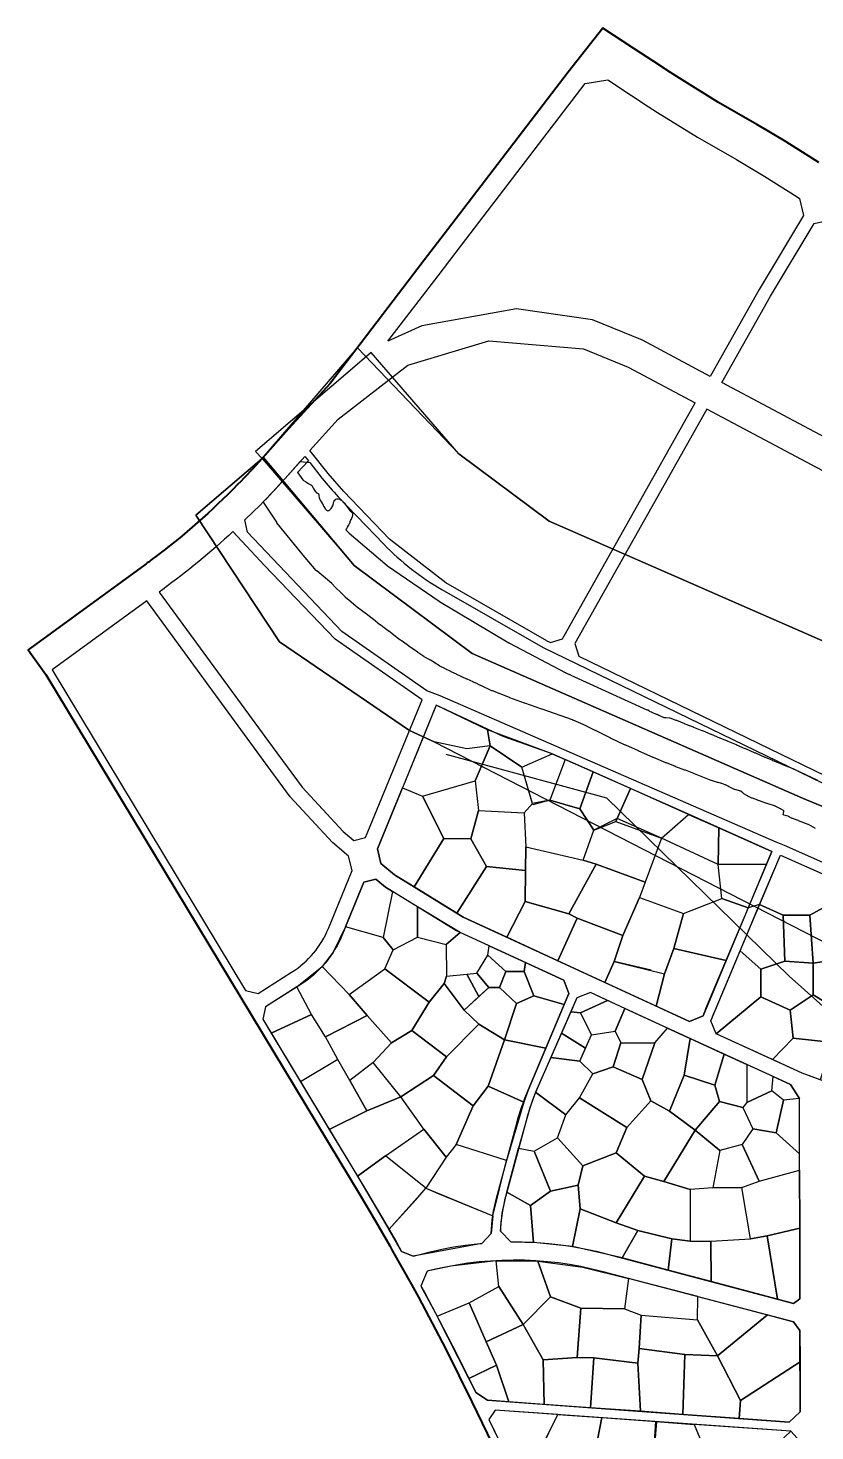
# Model space of a CAD drawing. Header units: millimetres. Extents: x -2018 to 1267, y -2071 to 2585.
# Drawn here: x -2018 to -468, y -178 to 2585 of the extents above; entities that cross this region are included whole.
import ezdxf

# ---------------------------------------------------------------- set-up
doc = ezdxf.new("R2010")
doc.units = ezdxf.units.MM
for name, color, linetype in [('0block', 7, 'Continuous'), ('0river', 141, 'Continuous'), ('1origin_square', 40, 'Continuous'), ('2area_all', 7, 'Continuous'), ('2area_down', 7, 'Continuous'), ('2area_up', 7, 'Continuous'), ('3_commercial', 1, 'Continuous'), ('3_landscape', 3, 'Continuous'), ('3_public', 4, 'Continuous'), ('3_resident', 2, 'Continuous')]:
    doc.layers.add(name, color=color, linetype=linetype)
doc.layers.add('0edge', color=40, linetype='Continuous', lineweight=40)

msp = doc.modelspace()

# ---------------------------------------------------------------- linework, layer by layer
at = {"layer": '0block'}
for points in [[(-920.7, 2475.8), (-875.8, 2483.1), (-873.7, 2481.8), (-829, 2452.5), (-796.2, 2431), (-777.6, 2418.9), (-699.1, 2370.2), (-622.5, 2326.1), (-602.6, 2314.6), (-566.3, 2292.8), (-503, 2253.1), (-497.8, 2249.7), (-490, 2215.8), (-577.7, 2070.4), (-674.1, 1899.2), (-807.6, 1970.2), (-906.2, 2010.5), (-1055.8, 2032.2), (-1241.9, 1998.7), (-1309, 1968.2), (-1210.3, 2097.1), (-1164.3, 2157.3)], [(-651.1, 1887), (-555.3, 2057.3), (-469.2, 2200.1), (-434.1, 2208.1), (-426.9, 2203.4), (-384.1, 2175.4), (-367.6, 2164.5), (-351.8, 2154.1), (-320.5, 2133.7), (-289.3, 2113.2), (-270.1, 2100.8), (-233.2, 2076.7), (-161, 2029.6), (-86.1, 1980.6), (-51.4, 1958.4), (-20.8, 1940), (25.7, 1914.3), (55.2, 1899.6), (67.5, 1857.2), (-34.7, 1689), (-194.7, 1644.4)]]:
    msp.add_lwpolyline(points, close=True, dxfattribs=at)
msp.add_lwpolyline([(-996.2, 1378.5), (-1195, 1492.2), (-1305.8, 1578.6), (-1395.9, 1672.4), (-1426.7, 1707.6), (-1462.6, 1752.9), (-1407.2, 1815.1), (-1269.9, 1921), (-1110.1, 1969.2), (-923.9, 1953.2), (-835.8, 1917.2), (-703.5, 1846.9)], dxfattribs=at)
at = {"layer": '0block', "color": 7}
for points in [[(-996.2, 1378.5), (-988.6, 1374.8), (-965, 1382.2), (-703.5, 1846.9)], [(-680.5, 658.4), (-680.5, 658.4)], [(-1077.7, 275.9), (-1077.7, 275.9)]]:
    msp.add_lwpolyline(points, dxfattribs=at)
for points in [[(-680.5, 1834.7), (-940.5, 1372.7), (-932.7, 1347.7), (-358.9, 1069.7, 0.034467), (-295.4, 1045.9), (-275.5, 1039.9, 0.050788), (-179.4, 1021.6), (-163.2, 1312.3), (-161.5, 1335.8), (-159, 1359.5), (-155.7, 1383.1), (-151.7, 1406.6), (-149.3, 1418.3), (-224.7, 1592.4)], [(-1552.4, 1526.3), (-1614.4, 1593.3, -0.029264), (-1752.6, 1479.6), (-1759.8, 1474.3), (-1537.3, 1170.3), (-1478.3, 1090.1), (-1397.5, 1002.5), (-1376.5, 984.9), (-1352.9, 990.7), (-1241.8, 1262.1), (-1412.7, 1381.5)], [(-1564.8, 683.6), (-1498.7, 725.3, 0.156094), (-1426.2, 811.7), (-1379.6, 925.6), (-1386.6, 954.2), (-1418.3, 980.8), (-1501.4, 1071), (-1561.5, 1152.6), (-1784.1, 1456.7), (-1970.6, 1320.8), (-1589.8, 689.5)], [(-1555.7, 633), (-1351.2, 293.8), (-1321.5, 244), (-1292.4, 193.7), (-1282, 175.3), (-1259, 166), (-1248.7, 168.9), (-1225.9, 174.8), (-1202.9, 179.8), (-1179.7, 184.1), (-1156.5, 187.7), (-1133.1, 190.4), (-1123.9, 191.2), (-1105.6, 210.5, -0.057562), (-1095, 280.6), (-1055.1, 428, -0.033755), (-1032.8, 492.9), (-952.3, 683.5), (-962.4, 709.5), (-1174.9, 807.6), (-1313.9, 893), (-1332.8, 908.9), (-1356.3, 903.1), (-1398.4, 800.3, -0.156094), (-1482.7, 699.9), (-1549.9, 657.5)], [(-515.6, 504.1), (-821.3, 644.3), (-909.7, 685.2), (-936.5, 674.8), (-1014.6, 497.5, 0.033755), (-1036.9, 432.6), (-1076.8, 285.2, 0.057562), (-1087.4, 215.1), (-1067, 194.1), (-1062.5, 194.1), (-1039, 193.8), (-1015.4, 192.8), (-992, 190.9), (-968.5, 188.3), (-945.2, 184.9), (-922, 180.7), (-899, 175.8), (-876.3, 170.2), (-510, 73.1), (-497.4, 82.2), (-498.1, 476.9)], [(-818, -582.6), (-505.5, -588.6), (-491.8, -574), (-497.7, -438.8, 0.013002), (-496.5, -387.7), (-496.9, -198.9), (-515.4, -179), (-1097.6, -137), (-1110.2, -155.6), (-989.4, -405.8), (-986.9, -410.2), (-984, -414.2), (-980.7, -417.8), (-976.9, -421.2), (-872.5, -502.3), (-867.9, -506.4), (-863.6, -511), (-859.8, -516.2), (-856.6, -521.7), (-854.2, -527.3), (-839.1, -567.6)]]:
    msp.add_lwpolyline(points, format="xyb", close=True, dxfattribs=at)
msp.add_lwpolyline([(-370.6, 905.5), (-527.7, 974.8), (-544.4, 981.8), (-1206.3, 1269.8), (-1232.4, 1279.9), (-1399.6, 1396.8), (-1586, 1592.5), (-1591.2, 1616.5), (-1560.2, 1646, 0.011583), (-1511.8, 1697.8), (-1482, 1731.2), (-1463.1, 1729.3), (-1438.5, 1698.3, 0.023745), (-1406.8, 1662), (-1316.7, 1568.2, 0.071647), (-1202.5, 1479.1), (-1003.2, 1365.2), (-365.3, 1056.1, 0.034555)], format="xyb", dxfattribs=at)
at = {"layer": '0block'}
msp.add_lwpolyline([(-1256.7, 1146.6), (-1329.7, 968.2), (-1322.7, 939.6), (-1296.3, 917.4), (-1160.7, 834.1), (-808.7, 671.6), (-715, 628.6), (-687.9, 639.7, -0.009875), (-680.5, 658.4), (-615.2, 813.9), (-607.4, 832.3), (-552.3, 963.5), (-592, 981.1), (-722.7, 1039.1), (-853.5, 1097.2), (-985.5, 1155.5), (-1082, 1189.6), (-1213.9, 1251.3), (-1249, 1165.3)], format="xyb", close=True, dxfattribs=at)
msp.add_lwpolyline([(-421.5, 500.5), (-492.8, 526.6), (-662.1, 604.3), (-672.5, 629.3, -0.012093), (-663.9, 651.4), (-598, 808.1), (-590.9, 825.1), (-535.7, 956.1), (-418.8, 904.2)], format="xyb", dxfattribs=at)
at = {"layer": '0block', "color": 7}
msp.add_lwpolyline([(-862.9, 129.5), (-885.2, 135.3), (-907.1, 140.7), (-929, 145.4), (-951, 149.4), (-973.1, 152.6), (-995.4, 155.1), (-1017.7, 156.8), (-1040, 157.9), (-1062.4, 158.1), (-1084.8, 157.7), (-1107.1, 156.5), (-1129.4, 154.6), (-1151.6, 152), (-1173.8, 148.6), (-1195.8, 144.5), (-1217.6, 139.7), (-1231.5, 136.2), (-1244.1, 107.2), (-1235.9, 92.3), (-1208.5, 41.1), (-1181.8, -10.5), (-1155.6, -62.3), (-1136.1, -102.2), (-1112.9, -117.8), (-826.2, -138.5), (-518.4, -160.8), (-497, -140.8), (-497.2, 19.8), (-510.1, 36.9)], close=True, dxfattribs=at)
at = {"layer": '0edge'}
msp.add_lwpolyline([(-459.9, 2320.5), (-524.4, 2361), (-562, 2383.5), (-582.4, 2395.4), (-658, 2438.9), (-734.7, 2486.4), (-752.5, 2498), (-785.1, 2519.4), (-824.5, 2545.2), (-885.8, 2585.3), (-953.7, 2498.4), (-1191.4, 2187.7), (-1237.3, 2127.8), (-1422.9, 1885.1), (-1504.7, 1795.8), (-1556.6, 1737.7, -0.012077), (-1605.1, 1685.9, -0.03706), (-1768.7, 1542.4, -0.004072), (-1787.9, 1528.1), (-2018.1, 1360.4), (-1982.7, 1311.9), (-1364, 286.1), (-1334.4, 236.4), (-1305.4, 186.3), (-1300.4, 177.5), (-1262.8, 110), (-1249.1, 85.1), (-1221.8, 34.1), (-1195.1, -17.3), (-1169.1, -69), (-1143.6, -121), (-1002.7, -412.7)], format="xyb", dxfattribs=at)
at = {"layer": '0river'}
msp.add_lwpolyline([(-466.4, 1008.3), (-480.3, 1016.2), (-480.8, 1016.4), (-481.2, 1016.6), (-499.9, 1023.8), (-500.3, 1024), (-500.8, 1024.2), (-513, 1028.7), (-513.5, 1028.8), (-513.9, 1029), (-520.1, 1032.4), (-520.5, 1032.6), (-521, 1032.8), (-528.7, 1035), (-529.2, 1035.2), (-529.6, 1035.4), (-530, 1035.6), (-530.2, 1036.1), (-529.8, 1039), (-529.7, 1039.5), (-529.6, 1040), (-529.3, 1041.5), (-529.2, 1042), (-529.2, 1042.5), (-529.2, 1043), (-529.3, 1043.4), (-529.7, 1043.7), (-534.4, 1046.6), (-534.8, 1046.8), (-535.3, 1047.1), (-544.6, 1051.8), (-545.1, 1052), (-545.6, 1052.2), (-561.7, 1057.6), (-562.2, 1057.7), (-562.6, 1057.9), (-579.2, 1063.6), (-579.6, 1063.8), (-580.1, 1064), (-590.9, 1068), (-591.4, 1068.1), (-591.8, 1068.4), (-599.8, 1072.5), (-600.2, 1072.7), (-600.7, 1073), (-607.6, 1076.9), (-608, 1077.2), (-608.4, 1077.5), (-611, 1079.9), (-611.4, 1080.2), (-611.8, 1080.5), (-613.8, 1081.9), (-614.3, 1082.2), (-614.8, 1082.3), (-617.6, 1083.1), (-618.1, 1083.3), (-618.6, 1083.4), (-625.4, 1085.1), (-625.9, 1085.2), (-626.3, 1085.5), (-637.8, 1091.5), (-638.3, 1091.8), (-638.7, 1092), (-643.7, 1094.3), (-644.1, 1094.5), (-644.6, 1094.7), (-651.2, 1097.1), (-651.6, 1097.3), (-652.1, 1097.4), (-658.5, 1098.8), (-659, 1098.9), (-659.5, 1099), (-671.3, 1102.9), (-671.8, 1103.1), (-672.3, 1103.3), (-705.3, 1116.2), (-705.8, 1116.4), (-706.3, 1116.6), (-723, 1123.3), (-723.4, 1123.5), (-723.9, 1123.7), (-741.8, 1130.1), (-742.2, 1130.3), (-742.7, 1130.5), (-760.2, 1137.8), (-760.7, 1137.9), (-761.2, 1138.1), (-785.7, 1148.1), (-786.2, 1148.3), (-786.6, 1148.5), (-814.6, 1160.8), (-815, 1161), (-815.5, 1161.2), (-840.5, 1172.5), (-841, 1172.7), (-841.4, 1172.9), (-870.4, 1186.6), (-870.8, 1186.8), (-871.3, 1187), (-899.9, 1201.3), (-900.3, 1201.6), (-900.8, 1201.8), (-917.7, 1210.4), (-918.2, 1210.6), (-918.7, 1210.8), (-944.3, 1222), (-944.8, 1222.2), (-945.2, 1222.4), (-1005.2, 1243.3), (-1005.7, 1243.5), (-1039.1, 1255.4), (-1039.6, 1255.5), (-1040, 1255.7), (-1068.7, 1266.1), (-1069.2, 1266.3), (-1069.7, 1266.4), (-1103.1, 1279.7), (-1103.6, 1279.8), (-1104.1, 1280), (-1125.9, 1289.9), (-1126.4, 1290.1), (-1126.8, 1290.3), (-1131.8, 1292.8), (-1132.2, 1293), (-1132.7, 1293.2), (-1140.4, 1296.7), (-1140.9, 1296.9), (-1141.3, 1297.1), (-1152.6, 1302.5), (-1153.1, 1302.7), (-1153.6, 1302.9), (-1163.6, 1307.3), (-1164.1, 1307.5), (-1164.5, 1307.8), (-1173.5, 1312.2), (-1173.9, 1312.4), (-1184.3, 1317.4), (-1184.7, 1317.6), (-1185.2, 1317.9), (-1196, 1323), (-1196.5, 1323.2), (-1196.9, 1323.5), (-1206.6, 1328.6), (-1207.1, 1328.9), (-1207.5, 1329.1), (-1216.1, 1334.3), (-1216.5, 1334.5), (-1216.9, 1334.8), (-1225.4, 1340.1), (-1225.8, 1340.3), (-1226.3, 1340.6), (-1237.6, 1346.9), (-1238.1, 1347.2), (-1238.5, 1347.4), (-1250.1, 1355.3), (-1250.5, 1355.6), (-1250.9, 1355.8), (-1258.2, 1361.1), (-1258.6, 1361.4), (-1259, 1361.7), (-1267.5, 1367.9), (-1267.9, 1368.2), (-1268.3, 1368.5), (-1278.5, 1375.7), (-1278.9, 1376), (-1279.3, 1376.3), (-1287.2, 1381.6), (-1287.6, 1381.9), (-1288, 1382.2), (-1297.5, 1389.6), (-1297.8, 1389.9), (-1298.2, 1390.2), (-1307.5, 1397), (-1307.9, 1397.3), (-1308.3, 1397.6), (-1319, 1405.9), (-1319.4, 1406.2), (-1319.8, 1406.5), (-1328.3, 1412.6), (-1328.7, 1412.9), (-1329.1, 1413.3), (-1333.3, 1416.7), (-1333.7, 1417), (-1334.1, 1417.4), (-1348.5, 1429), (-1348.9, 1429.3), (-1349.3, 1429.6), (-1358.2, 1436), (-1358.6, 1436.3), (-1359, 1436.6), (-1371.3, 1446.1), (-1371.6, 1446.4), (-1372, 1446.7), (-1381.4, 1454.2), (-1381.8, 1454.6), (-1382.2, 1454.9), (-1392.4, 1463.7), (-1392.7, 1464.1), (-1400.6, 1471.8), (-1401, 1472.1), (-1401.3, 1472.5), (-1412, 1483), (-1412.4, 1483.3), (-1412.7, 1483.7), (-1419.1, 1490.7), (-1419.5, 1491.1), (-1419.8, 1491.4), (-1449.4, 1516), (-1449.8, 1516.4), (-1450.1, 1516.7), (-1472, 1542.1), (-1472.4, 1542.5), (-1472.7, 1542.9), (-1527.6, 1610.9), (-1527.9, 1611.3), (-1528.2, 1611.7), (-1554.2, 1651.5), (-1554.3, 1652), (-1554, 1652.4), (-1533, 1674.5), (-1532.7, 1674.8), (-1532.3, 1675.2), (-1512.1, 1697.4), (-1511.8, 1697.8), (-1511.5, 1698.1), (-1472.9, 1741.4), (-1472.5, 1741.2), (-1472.2, 1740.9), (-1465.7, 1732.6), (-1465.5, 1732.2), (-1465.9, 1731.8), (-1487, 1709.9), (-1486.8, 1709.4), (-1476.6, 1695.2), (-1476.3, 1694.8), (-1476, 1694.4), (-1475.6, 1694.2), (-1471.7, 1691.8), (-1471.3, 1691.5), (-1470.9, 1691.3), (-1465.7, 1688.2), (-1465.3, 1688), (-1464.8, 1687.7), (-1460.9, 1685.5), (-1460.5, 1685.2), (-1460.1, 1684.9), (-1458.9, 1684.1), (-1458.5, 1683.8), (-1458.2, 1683.3), (-1457.3, 1681.5), (-1457.1, 1681.1), (-1456.9, 1680.6), (-1455.8, 1677.9), (-1455.6, 1677.4), (-1455.3, 1677), (-1453.1, 1673.7), (-1452.8, 1673.3), (-1452.5, 1672.9), (-1450.1, 1670.3), (-1449.8, 1669.9), (-1449.4, 1669.6), (-1446.7, 1668.2), (-1446.3, 1668), (-1446.1, 1667.6), (-1445.8, 1667.1), (-1445.6, 1666.7), (-1445.4, 1666.2), (-1445.3, 1664.7), (-1445.2, 1664.2), (-1445.2, 1663.7), (-1444.7, 1660.2), (-1444.6, 1659.8), (-1444.5, 1659.3), (-1442, 1654.4), (-1441.8, 1653.9), (-1441.5, 1653.5), (-1437.9, 1648.1), (-1437.6, 1647.7), (-1437.3, 1647.3), (-1435.7, 1643.6), (-1435.5, 1643.2), (-1435.2, 1642.7), (-1433.1, 1639.3), (-1432.9, 1638.9), (-1432.6, 1638.5), (-1430, 1635.9), (-1427.6, 1634), (-1427.2, 1634.1), (-1425.3, 1634.8), (-1424.8, 1635), (-1424.4, 1635.3), (-1421.6, 1638.1), (-1421.2, 1638.5), (-1420.9, 1638.8), (-1417.6, 1644.4), (-1417.3, 1644.8), (-1417.1, 1645.3), (-1416, 1650.7), (-1415.9, 1651.2), (-1415.8, 1651.7), (-1415.2, 1653.6), (-1415.1, 1654.1), (-1414.9, 1654.5), (-1412.6, 1656.5), (-1412.2, 1656.8), (-1411.9, 1657.1), (-1410, 1657.8), (-1409.5, 1658), (-1409, 1658), (-1408, 1658.1), (-1407.5, 1658), (-1407, 1657.9), (-1404.6, 1657.2), (-1404.1, 1657.1), (-1403.7, 1656.9), (-1399.8, 1654.5), (-1399.4, 1654.3), (-1399, 1653.9), (-1395.2, 1650), (-1394.9, 1649.6), (-1394.6, 1649.2), (-1392.7, 1646.2), (-1392.5, 1645.8), (-1392.2, 1645.4), (-1387.9, 1639.9), (-1387.6, 1639.5), (-1384.2, 1635.2), (-1383.9, 1634.8), (-1383.6, 1634.4), (-1380.9, 1632.2), (-1380.5, 1631.8), (-1380.1, 1631.5), (-1379.5, 1630.7), (-1379.2, 1630.3), (-1379, 1629.9), (-1378.8, 1628.9), (-1378.7, 1628.4), (-1378.7, 1627.9), (-1379, 1625.4), (-1379, 1624.9), (-1379.1, 1624.4), (-1379.3, 1623.5), (-1379.4, 1623), (-1379.6, 1622.5), (-1381.4, 1617.8), (-1381.6, 1617.4), (-1381.8, 1616.9), (-1383.9, 1612.4), (-1384.1, 1611.9), (-1384.3, 1611.5), (-1385, 1609.6), (-1385.2, 1609.1), (-1385.4, 1608.7), (-1386.8, 1606), (-1387, 1605.6), (-1387.3, 1605.1), (-1389.1, 1602.1), (-1389.3, 1601.7), (-1389.6, 1601.3), (-1391.6, 1597.8), (-1391.9, 1597.4), (-1391.9, 1597), (-1385.9, 1590.9), (-1385.6, 1590.5), (-1385.2, 1590.2), (-1310.7, 1526.5), (-1310.3, 1526.2), (-1309.9, 1525.9), (-1208.1, 1456.1), (-1207.7, 1455.8), (-1207.2, 1455.5), (-1070.5, 1374.4), (-1070, 1374.2), (-1069.6, 1373.9), (-959.5, 1315.7), (-959.1, 1315.5), (-958.7, 1315.3), (-953.2, 1312.8), (-952.7, 1312.6), (-952.3, 1312.5), (-951.8, 1312.3), (-951.3, 1312.2), (-950.9, 1311.9), (-949.6, 1311.2), (-949.1, 1310.9), (-948.7, 1310.7), (-799, 1242.4), (-798.5, 1242.3), (-798.1, 1242.2), (-797.6, 1242.2), (-797.1, 1242.1), (-796.1, 1241.8), (-795.7, 1241.6), (-795.3, 1241.3), (-795.1, 1240.8), (-794.7, 1240.5), (-780.2, 1233.9), (-779.7, 1233.7), (-779.3, 1233.5), (-778.3, 1233.2), (-777.8, 1233.1), (-777.4, 1232.8), (-776.1, 1232), (-775.7, 1231.8), (-775.2, 1231.6), (-765.7, 1227.2), (-765.2, 1227.1), (-764.7, 1227), (-762.7, 1226.9), (-762.2, 1226.9), (-761.7, 1226.9), (-754.2, 1226.6), (-753.7, 1226.5), (-753.3, 1226.3), (-741.5, 1222.2), (-741, 1222), (-740.5, 1221.8), (-724.8, 1215.3), (-724.4, 1215.1), (-723.9, 1214.9), (-707.6, 1208.5), (-707.2, 1208.3), (-706.7, 1208.1), (-690.4, 1201.8), (-689.9, 1201.6), (-689.5, 1201.4), (-672.8, 1194.6), (-672.3, 1194.5), (-671.9, 1194.3), (-655.8, 1187.3), (-655.3, 1187.1), (-654.9, 1186.9), (-640.5, 1181.1), (-640.1, 1180.9), (-639.6, 1180.7), (-622.9, 1173.9), (-622.5, 1173.7), (-622, 1173.5), (-605.6, 1166.2), (-605.1, 1166), (-604.6, 1165.8), (-585.8, 1157.7), (-585.4, 1157.5), (-584.9, 1157.3), (-566.6, 1149.3), (-566.1, 1149.1), (-565.7, 1148.9), (-551.4, 1142.8), (-551, 1142.6), (-550.5, 1142.4), (-533.8, 1135.6), (-533.3, 1135.4), (-532.9, 1135.2), (-521.7, 1130.8), (-521.3, 1130.6), (-509.7, 1126), (-509.2, 1125.8), (-508.7, 1125.6), (-462.8, 1103.4)], dxfattribs=at)
at = {"layer": '1origin_square'}
msp.add_lwpolyline([(-1194.9, 1155.1), (-878.6, 1069.2), (-518.7, 717.4), (399.5, -100.6), (220.7, -339.9), (225.2, -1093), (64.5, -1611.6), (228.9, -1991.1)], dxfattribs=at)
at = {"layer": '2area_all'}
msp.add_lwpolyline([(-451.7, 852), (-477.7, 837.5), (-530.5, 837.5), (-576.6, 859.1), (-599.1, 852), (-651, 870.9), (-658.6, 937.6), (-770, 989.2), (-857.3, 1028), (-903, 1005), (-931.2, 1047.4), (-990.2, 1064.4), (-1023.3, 1054.8), (-1044.9, 1129.2), (-1107.4, 1171.6), (-1153.6, 1165.4), (-1217.8, 1179.5), (-1266.6, 1201.6), (-1522.9, 1376.2), (-1687.2, 1625.9), (-1556.6, 1737.7), (-1369.1, 1955.4), (-1169.5, 1746.8), (-991.6, 1614.1), (-374.5, 1344.3)], dxfattribs=at)
at = {"layer": '2area_down'}
for points in [[(-451.7, 852), (-477.7, 837.5), (-530.5, 837.5), (-576.6, 859.1), (-599.1, 852), (-651, 870.9), (-658.6, 937.6), (-770, 989.2), (-857.3, 1028), (-903, 1005), (-931.2, 1047.4), (-990.2, 1064.4), (-1023.3, 1054.8), (-1044.9, 1129.2), (-1107.4, 1171.6), (-1153.6, 1165.4), (-1217.8, 1179.5), (-1266.6, 1201.6), (-1522.9, 1376.2), (-1687.2, 1625.9), (-1556.6, 1737.7), (-1554.6, 1740), (-1375.6, 1526.3), (-1143.3, 1353.1), (-492.1, 1068.3), (-251.1, 968.4)], [(493.7, -316.1), (571.2, -171.8), (687.4, -4), (670.3, 69), (531.2, 220.6), (468.5, 418.9), (443.4, 599.8), (397.9, 820.8), (324.2, 900.1), (157.7, 945.3), (-77, 945.3), (-251.1, 968.4), (-492.1, 1068.3), (-1143.3, 1353.1), (-1375.6, 1526.3), (-1554.6, 1740), (-1556.6, 1737.7), (-1687.2, 1625.9), (-1522.9, 1376.2), (-1266.6, 1201.6), (-1217.8, 1179.5), (-391.8, 754.8), (-65, 433.9), (-10.6, -266.9)], [(385.9, -2048.1), (396.7, -1931.1), (387.6, -1785.3), (323.9, -1559.9), (343.2, -1386.7), (446.3, -1067.5), (463.9, -832.2), (448.4, -510.1), (493.7, -316.1), (571.2, -171.8), (687.4, -4), (670.3, 69), (531.2, 220.6), (468.5, 418.9), (443.4, 599.8), (397.9, 820.8), (324.2, 900.1), (157.7, 945.3), (-77, 945.3), (-251.1, 968.4), (-492.1, 1068.3), (-1143.3, 1353.1), (-1375.6, 1526.3), (-1554.6, 1740)]]:
    msp.add_lwpolyline(points, dxfattribs=at)
at = {"layer": '2area_up'}
msp.add_lwpolyline([(-374.5, 1344.3), (-991.6, 1614.1), (-1169.5, 1746.8), (-1342.3, 1946.3), (-1570.2, 1751.2), (-1556.6, 1737.7), (-1375.6, 1526.3), (-1143.3, 1353.1), (-492.1, 1068.3), (-251.1, 968.4)], dxfattribs=at)
at = {"layer": '3_commercial'}
for points in [[(-1280.5, 1088.4), (-1241.1, 1072.3), (-1137.1, 1102.1), (-1107.4, 1171.6), (-1113.1, 1202.7), (-1213.9, 1251.3), (-1280.5, 1088.4)], [(-959.7, 1144.3), (-990.2, 1064.4), (-931.2, 1047.4), (-904.9, 1119.9), (-959.7, 1144.3)], [(-904.9, 1119.9), (-931.2, 1047.4), (-903, 1005), (-859.8, 1022.4), (-831, 1087.2), (-904.9, 1119.9)], [(-831, 1087.2), (-859.8, 1022.4), (-770, 989.2), (-716.7, 1036.4), (-831, 1087.2)], [(-1300.2, 884.6), (-1318.3, 793.9), (-1298.6, 769.2), (-1251, 794.5), (-1251, 854.4), (-1300.2, 884.6)], [(-530.5, 837.5), (-477.7, 837.5), (-471.2, 743), (-527, 747.3), (-530.5, 837.5)], [(-471.2, 743), (-477.7, 837.5), (-451.7, 852), (-385, 797.1), (-391.8, 754.8), (-471.2, 743)], [(-1166.6, 803.8), (-1194.1, 780.1), (-1193.6, 717.5), (-1153.8, 721.4), (-1134, 723.4), (-1112, 759.3), (-1109.8, 777.5), (-1166.6, 803.8)], [(-1315.4, 731.8), (-1298.6, 769.2), (-1251, 794.5), (-1194.1, 780.1), (-1193.6, 717.5), (-1198.5, 703.4), (-1227.9, 666.2), (-1315.4, 731.8)], [(-615.2, 767.2), (-574.3, 731.3), (-574.3, 676.9), (-662.1, 604.3), (-672.5, 629.3), (-615.2, 767.2)], [(-516.2, 650.8), (-574.3, 676.9), (-574.3, 731.3), (-527, 747.3), (-471.2, 743), (-471.2, 680.7), (-516.2, 650.8)], [(-510.9, 595.3), (-516.2, 650.8), (-471.2, 680.7), (-418.2, 648.6), (-432.7, 586.9), (-510.9, 595.3)], [(-908.2, 602.1), (-929.8, 645.5), (-948.6, 647.3), (-967, 605.6), (-919.6, 576.1), (-908.2, 602.1)], [(-908.2, 602.1), (-861.3, 609), (-850, 586), (-865.5, 539.1), (-905.6, 525), (-931, 550), (-908.2, 602.1)], [(-919.6, 576.1), (-967, 605.6), (-988.3, 557.3), (-931, 550), (-919.6, 576.1)], [(-655.6, 470.4), (-665.1, 503.2), (-646.5, 564.1), (-602, 543.7), (-602, 468.9), (-610, 458.8), (-655.6, 470.4)], [(-1350.3, 452.3), (-1283.4, 479.6), (-1338.3, 547.3), (-1383.8, 511.9), (-1350.3, 452.3)], [(-754, 451.5), (-725.3, 522.7), (-665.1, 503.2), (-655.6, 470.4), (-703.9, 414.3), (-754, 451.5)], [(-1369.2, 323.7), (-1313.5, 364), (-1238, 415.9), (-1283.4, 479.6), (-1350.3, 452.3), (-1424.7, 415.7), (-1369.2, 323.7)], [(-1313.5, 364), (-1238, 415.9), (-1194.1, 361.2), (-1234, 299.8), (-1313.5, 364)], [(-497.9, 367.8), (-544.2, 408.7), (-589.9, 416.8), (-610.9, 386.1), (-577.7, 313.5), (-497.9, 335.6), (-497.9, 367.8)], [(-1020.7, 372.6), (-974.6, 399.1), (-924.8, 343.8), (-934.4, 305.8), (-989, 294), (-1020.7, 372.6)], [(-1051.6, 378.5), (-1020.7, 372.6), (-989, 294), (-1028.1, 266), (-1074.9, 292.3), (-1051.6, 378.5)], [(-577.7, 313.5), (-610.9, 386.1), (-654.9, 374.2), (-668.6, 300.6), (-611.8, 301.1), (-577.7, 313.5)], [(-1074.9, 292.3), (-1028.1, 266), (-1022, 193.1), (-1067, 194.1), (-1087.4, 215.1), (-1084.1, 250.5), (-1074.9, 292.3)], [(-847.6, 162.6), (-816.6, 216.3), (-749.9, 200), (-756.6, 138.5), (-847.6, 162.6)], [(-809.8, 49.5), (-699.2, 40.6), (-698.4, 86.3), (-835.2, 122.2), (-842.9, 62.2), (-809.8, 49.5)], [(-1042.7, 31.2), (-989, 85.8), (-929, 63.3), (-936.3, -33.9), (-1003, -38.5), (-1042.7, 31.2)], [(-813.8, -16.1), (-809.8, 49.5), (-699.2, 40.6), (-659.7, -30.6), (-724, -27.8), (-813.8, -16.1)], [(-903.5, -34.4), (-816.5, -44.6), (-811.6, -139.6), (-910.1, -132.5), (-903.5, -34.4)]]:
    msp.add_lwpolyline(points, dxfattribs=at)
at = {"layer": '3_landscape'}
for points in [[(-1113.1, 1202.7), (-1107.4, 1171.6), (-1044.9, 1129.2), (-985.5, 1155.5), (-1113.1, 1202.7)], [(-1024.3, 1058), (-1044.9, 1129.2), (-985.5, 1155.5), (-959.7, 1144.3), (-990.2, 1064.4), (-1024.3, 1058)], [(-658.6, 937.6), (-770, 989.2), (-716.7, 1036.4), (-657.3, 1010.1), (-658.6, 937.6)], [(-562.9, 938.2), (-658.6, 937.6), (-657.3, 1010.1), (-552.3, 963.5), (-562.9, 938.2)], [(-1257.6, 893.7), (-1198.9, 989.1), (-1145.7, 988.2), (-1114.6, 933.7), (-1173.4, 841.9), (-1257.6, 893.7)], [(-599.1, 852), (-651, 870.9), (-658.6, 937.6), (-562.9, 938.2), (-599.1, 852)], [(-1356.3, 903.1), (-1332.8, 908.9), (-1313.9, 893), (-1300.2, 884.6), (-1318.3, 793.9), (-1392.6, 814.5), (-1356.3, 903.1)], [(-1251, 854.4), (-1251, 794.5), (-1194.1, 780.1), (-1166.6, 803.8), (-1251, 854.4)], [(-1037.8, 744.3), (-1040.6, 726.6), (-1076.6, 726.6), (-1112, 759.3), (-1109.8, 777.5), (-1037.8, 744.3)], [(-1110.5, 695.5), (-1134, 723.4), (-1112, 759.3), (-1076.6, 726.6), (-1089.2, 695.5), (-1110.5, 695.5)], [(-1158.6, 650.7), (-1198.5, 703.4), (-1193.6, 717.5), (-1153.8, 721.4), (-1129.8, 677.6), (-1158.6, 650.7)], [(-1129.8, 677.6), (-1153.8, 721.4), (-1134, 723.4), (-1110.5, 695.5), (-1129.8, 677.6)], [(-1055.7, 663.5), (-1089.2, 695.5), (-1076.6, 726.6), (-1040.6, 726.6), (-1021.6, 678.7), (-1055.7, 663.5)], [(-961.6, 661.6), (-1021.6, 678.7), (-1040.6, 726.6), (-1037.8, 744.3), (-962.4, 709.5), (-952.3, 683.5), (-961.6, 661.6)], [(-1110.5, 695.5), (-1089.2, 695.5), (-1055.7, 663.5), (-1079.1, 592.4), (-1129.8, 623.2), (-1158.6, 650.7), (-1110.5, 695.5)], [(-936.5, 674.8), (-948.6, 647.3), (-929.8, 645.5), (-876.5, 669.8), (-909.7, 685.2), (-936.5, 674.8)], [(-876.5, 669.8), (-929.8, 645.5), (-908.2, 602.1), (-861.3, 609), (-842.5, 654.1), (-876.5, 669.8)], [(-842.5, 654.1), (-861.3, 609), (-850, 586), (-783.3, 586), (-758.2, 615.4), (-842.5, 654.1)], [(-808.2, 514.3), (-783.3, 586), (-758.2, 615.4), (-713.5, 594.9), (-725.3, 522.7), (-754, 451.5), (-790.9, 472.1), (-808.2, 514.3)], [(-850, 586), (-783.3, 586), (-808.2, 514.3), (-865.5, 539.1), (-850, 586)], [(-725.3, 522.7), (-713.5, 594.9), (-646.5, 564.1), (-665.1, 503.2), (-725.3, 522.7)], [(-602, 543.7), (-602, 468.9), (-552.5, 491.5), (-550, 519.8), (-602, 543.7)], [(-498.1, 476.9), (-529.8, 473.4), (-552.5, 491.5), (-550, 519.8), (-515.6, 504.1), (-498.1, 476.9)], [(-602, 468.9), (-610, 458.8), (-589.9, 416.8), (-544.2, 408.7), (-529.8, 473.4), (-552.5, 491.5), (-602, 468.9)], [(-498.1, 476.9), (-529.8, 473.4), (-544.2, 408.7), (-497.9, 367.8), (-498.1, 476.9)], [(-936.3, -33.9), (-929, 63.3), (-842.9, 62.2), (-809.8, 49.5), (-813.8, -16.1), (-816.5, -44.6), (-903.5, -34.4), (-936.3, -33.9)]]:
    msp.add_lwpolyline(points, dxfattribs=at)
at = {"layer": '3_public'}
for points in [[(-1438.6, 736.8), (-1385.3, 681.4), (-1349.7, 640.2), (-1432.1, 598.4), (-1459.4, 642.3), (-1488.3, 696.4), (-1438.6, 736.8)], [(-551, 553.3), (-510.9, 595.3), (-432.7, 586.9), (-457.1, 513.5), (-492.8, 526.6), (-551, 553.3)], [(-1018, 489.1), (-958.2, 444.4), (-931.4, 477.8), (-905.6, 525), (-931, 550), (-988.3, 557.3), (-1018, 489.1)]]:
    msp.add_lwpolyline(points, dxfattribs=at)
at = {"layer": '3_resident'}
msp.add_line((-1145.7, 988.2), (-1130.3, 1044.2), dxfattribs=at)
msp.add_line((-1145.7, 988.2), (-1130.3, 1044.2), dxfattribs=at)
for points in [[(-1137.1, 1102.1), (-1130.3, 1044.2), (-1040.8, 1039.4), (-1024.3, 1058), (-1044.9, 1129.2), (-1107.4, 1171.6), (-1137.1, 1102.1)], [(-1280.5, 1088.4), (-1241.1, 1072.3), (-1198.9, 989.1), (-1257.6, 893.7), (-1296.3, 917.4), (-1322.7, 939.6), (-1329.7, 968.2), (-1280.5, 1088.4)], [(-1137.1, 1102.1), (-1130.3, 1044.2), (-1145.7, 988.2), (-1198.9, 989.1), (-1241.1, 1072.3), (-1137.1, 1102.1)], [(-1024.3, 1058), (-1040.8, 1039.4), (-1037.4, 972.1), (-924.2, 946.2), (-903, 1005), (-931.2, 1047.4), (-990.2, 1064.4), (-1024.3, 1058)], [(-1145.7, 988.2), (-1130.3, 1044.2), (-1040.8, 1039.4), (-1037.4, 972.1), (-1038, 925.6), (-1114.6, 933.7), (-1145.7, 988.2)], [(-898.9, 938.2), (-924.2, 946.2), (-903, 1005), (-859.8, 1022.4), (-770, 989.2), (-802, 902.5), (-898.9, 938.2)], [(-1038, 925.6), (-1037.4, 972.1), (-924.2, 946.2), (-898.9, 938.2), (-952.8, 840.1), (-1038.8, 864.7), (-1038, 925.6)], [(-726.4, 841), (-651, 870.9), (-658.6, 937.6), (-658.6, 937.6), (-770, 989.2), (-802, 902.5), (-813.3, 872.6), (-726.4, 841)], [(-576.6, 859.1), (-535.7, 956.1), (-431.5, 909.8), (-451.7, 852), (-477.7, 837.5), (-530.5, 837.5), (-576.6, 859.1)], [(-1114.6, 933.7), (-1038, 925.6), (-1038.8, 864.7), (-1074.5, 794.3), (-1160.7, 834.1), (-1173.4, 841.9), (-1114.6, 933.7)], [(-952.8, 840.1), (-898.9, 938.2), (-802, 902.5), (-813.3, 872.6), (-846.4, 797.7), (-936, 831.7), (-952.8, 840.1)], [(-1074.5, 794.3), (-1038.8, 864.7), (-952.8, 840.1), (-936, 831.7), (-974.1, 747.9), (-1074.5, 794.3)], [(-790.4, 729.2), (-863.4, 746.7), (-846.4, 797.7), (-813.3, 872.6), (-726.4, 841), (-745.5, 772.1), (-764.1, 721.9)], [(-642.6, 748.4), (-745.5, 772.1), (-726.4, 841), (-651, 870.9), (-599.1, 852), (-642.6, 748.4)], [(-576.6, 859.1), (-530.5, 837.5), (-527, 747.3), (-574.3, 731.3), (-615.2, 767.2), (-576.6, 859.1)], [(-974.1, 747.9), (-936, 831.7), (-846.4, 797.7), (-863.4, 746.7), (-881.9, 705.4), (-974.1, 747.9)], [(-1438.6, 736.8), (-1385.3, 681.4), (-1315.4, 731.8), (-1298.6, 769.2), (-1318.3, 793.9), (-1392.6, 814.5), (-1416.9, 764.9), (-1438.6, 736.8)], [(-881.9, 705.4), (-863.4, 746.7), (-764.1, 721.9), (-780.7, 658.7), (-881.9, 705.4)], [(-780.7, 658.7), (-764.1, 721.9), (-745.5, 772.1), (-642.6, 748.4), (-687.9, 639.7), (-715, 628.6), (-780.7, 658.7)], [(-471.2, 680.7), (-471.2, 743), (-391.8, 754.8), (-340.4, 738), (-363.5, 639.1), (-418.2, 648.6), (-471.2, 680.7)], [(-1349.7, 640.2), (-1385.3, 681.4), (-1315.4, 731.8), (-1227.9, 666.2), (-1261.8, 610.6), (-1302, 586.5), (-1349.7, 640.2)], [(-1538.9, 605.1), (-1459.4, 642.3), (-1488.3, 696.4), (-1549.9, 657.5), (-1555.7, 633), (-1538.9, 605.1)], [(-1261.8, 610.6), (-1227.9, 666.2), (-1198.5, 703.4), (-1158.6, 650.7), (-1129.8, 623.2), (-1193.3, 558.8), (-1261.8, 610.6)], [(-997.8, 575.7), (-1079.1, 592.4), (-1055.7, 663.5), (-1021.6, 678.7), (-961.6, 661.6), (-997.8, 575.7)], [(-662.1, 604.3), (-574.3, 676.9), (-516.2, 650.8), (-510.9, 595.3), (-551, 553.3), (-662.1, 604.3)], [(-1408, 553.3), (-1432.1, 598.4), (-1459.4, 642.3), (-1538.9, 605.1), (-1481.2, 509.4)], [(-1408, 553.3), (-1432.1, 598.4), (-1349.7, 640.2), (-1302, 586.5), (-1338.3, 547.3), (-1383.8, 511.9), (-1408, 553.3)], [(-1283.4, 479.6), (-1338.3, 547.3), (-1302, 586.5), (-1261.8, 610.6), (-1193.3, 558.8), (-1219.1, 522), (-1283.4, 479.6)], [(-1219.1, 522), (-1193.3, 558.8), (-1129.8, 623.2), (-1079.1, 592.4), (-1111.4, 500.7), (-1140.9, 462.2), (-1219.1, 522)], [(-1111.4, 500.7), (-1079.1, 592.4), (-997.8, 575.7), (-1032.8, 492.9), (-1041.4, 469.4), (-1111.4, 500.7)], [(-1424.7, 415.7), (-1350.3, 452.3), (-1383.8, 511.9), (-1408, 553.3), (-1481.2, 509.4), (-1424.7, 415.7)], [(-931.4, 477.8), (-905.6, 525), (-865.5, 539.1), (-808.2, 514.3), (-790.9, 472.1), (-838.2, 419.2), (-931.4, 477.8)], [(-1174.5, 386.2), (-1194.1, 361.2), (-1238, 415.9), (-1283.4, 479.6), (-1219.1, 522), (-1140.9, 462.2), (-1174.5, 386.2)], [(-1174.5, 386.2), (-1140.9, 462.2), (-1111.4, 500.7), (-1041.4, 469.4), (-1075.1, 354.3), (-1174.5, 386.2)], [(-1051.6, 378.5), (-1020.7, 372.6), (-974.6, 399.1), (-958.2, 444.4), (-1018, 489.1), (-1029.2, 458.4), (-1051.6, 378.5)], [(-974.6, 399.1), (-958.2, 444.4), (-931.4, 477.8), (-838.2, 419.2), (-859.2, 369.4), (-924.8, 343.8), (-974.6, 399.1)], [(-859.2, 369.4), (-838.2, 419.2), (-790.9, 472.1), (-754, 451.5), (-703.9, 414.3), (-765.2, 312.9), (-803.2, 323.4), (-859.2, 369.4)], [(-703.9, 414.3), (-655.6, 470.4), (-610, 458.8), (-589.9, 416.8), (-610.9, 386.1), (-654.9, 374.2), (-703.9, 414.3)], [(-765.2, 312.9), (-703.9, 414.3), (-654.9, 374.2), (-668.6, 300.6), (-713.2, 297.4), (-765.2, 312.9)], [(-1306.9, 218.8), (-1254.3, 277.2), (-1234, 299.8), (-1313.5, 364), (-1369.2, 323.7), (-1306.9, 218.8)], [(-1194.1, 361.2), (-1234, 299.8), (-1209.8, 289.8), (-1102.3, 245.8), (-1075.1, 354.3), (-1174.5, 386.2), (-1194.1, 361.2)], [(-934.4, 305.8), (-924.8, 343.8), (-859.2, 369.4), (-803.2, 323.4), (-859.1, 231.6), (-930.3, 259.3), (-934.4, 305.8)], [(-611.8, 301.1), (-577.7, 313.5), (-497.9, 335.6), (-497.7, 220.9), (-561.7, 206.1), (-594.5, 200.1), (-611.8, 301.1)], [(-1022, 193.1), (-1028.1, 266), (-989, 294), (-934.4, 305.8), (-930.3, 259.3), (-945.2, 184.9), (-1022, 193.1)], [(-816.6, 216.3), (-859.1, 231.6), (-803.2, 323.4), (-765.2, 312.9), (-713.2, 297.4), (-713.2, 195.3), (-749.9, 200), (-816.6, 216.3)], [(-1306.9, 218.8), (-1234, 299.8), (-1102.3, 245.8), (-1105.6, 210.5), (-1123.9, 191.2), (-1259, 166), (-1282, 175.3), (-1306.9, 218.8)], [(-713.2, 195.3), (-672.5, 195.8), (-594.5, 200.1), (-611.8, 301.1), (-668.6, 300.6), (-713.2, 297.4), (-713.2, 195.3)], [(-1022, 193.1), (-1028.1, 266)], [(-945.2, 184.9), (-930.3, 259.3), (-859.1, 231.6), (-816.6, 216.3), (-847.6, 162.6), (-945.2, 184.9)], [(-756.6, 138.5), (-749.9, 200), (-713.2, 195.3), (-672.5, 195.8), (-671.9, 116), (-756.6, 138.5)], [(-671.9, 116), (-672.5, 195.8), (-594.5, 200.1), (-561.7, 206.1), (-541.6, 81.5), (-671.9, 116)], [(-541.6, 81.5), (-561.7, 206.1), (-497.7, 220.9), (-497.4, 82.2), (-510, 73.1), (-541.6, 81.5)], [(-1231.5, 136.2), (-1244.1, 107.2), (-1212.3, 48), (-1149.1, 74), (-1090.4, 106.1), (-1095.9, 157.1), (-1184.8, 146.6), (-1231.5, 136.2)], [(-1090.4, 106.1), (-1095.9, 157.1), (-1013.6, 156.5), (-989, 85.8), (-1042.7, 31.2), (-1090.4, 106.1)], [(-989, 85.8), (-1013.6, 156.5), (-925.1, 144.6), (-835.2, 122.2), (-842.9, 62.2), (-929, 63.3), (-989, 85.8)], [(-1115.5, -2.6), (-1149.1, 74), (-1090.4, 106.1), (-1042.7, 31.2), (-1115.5, -2.6)], [(-659.7, -30.6), (-699.2, 40.6), (-698.4, 86.3), (-561.1, 50.3), (-659.7, -30.6)], [(-1212.3, 48), (-1149.1, 74), (-1115.5, -2.6), (-1095.2, -48.4), (-1149.4, -75), (-1212.3, 48)], [(-1042.7, 31.2), (-1003, -38.5), (-1001.2, -125.9), (-1071, -120.9), (-1095.2, -48.4), (-1115.5, -2.6), (-1042.7, 31.2)], [(-659.7, -30.6), (-561.1, 50.3), (-510.1, 36.9), (-497.2, 19.8), (-497.1, -42.2), (-614.6, -118.3), (-659.7, -30.6)], [(-811.6, -139.6), (-816.5, -44.6), (-813.8, -16.1), (-724, -27.8), (-727.7, -145.6), (-811.6, -139.6)], [(-1149.4, -75), (-1095.2, -48.4), (-1071, -120.9), (-1112.9, -117.8), (-1136.1, -102.2), (-1149.4, -75)], [(-1001.2, -125.9), (-1003, -38.5), (-936.3, -33.9), (-903.5, -34.4), (-910.1, -132.5), (-1001.2, -125.9)], [(-724, -27.8), (-659.7, -30.6), (-614.6, -118.3), (-617.2, -153.6), (-727.7, -145.6), (-724, -27.8)], [(-617.2, -153.6), (-614.6, -118.3), (-497.1, -42.2), (-497, -140.8), (-518.4, -160.8), (-617.2, -153.6)], [(-1062.4, -254.5), (-1027.3, -254.5), (-974.5, -145.9), (-1097.6, -137), (-1110.2, -155.6), (-1062.4, -254.5)], [(-1000.9, -200.2), (-974.5, -145.9), (-887.6, -152.1), (-909.6, -266.8), (-1000.9, -200.2)], [(-909.6, -266.8), (-887.6, -152.1), (-779.7, -159.9), (-786.7, -240.5), (-830.8, -267.1), (-884, -282.1), (-909.6, -266.8)], [(-786.7, -240.5), (-780.9, -159.9), (-705.4, -165.3), (-665.8, -261.9), (-684, -285.9), (-710.4, -289.6), (-760, -272), (-786.7, -240.5)], [(-705.4, -165.3), (-665.8, -261.9), (-608.2, -266.5), (-515.4, -179), (-705.4, -165.3)]]:
    msp.add_lwpolyline(points, dxfattribs=at)

doc.saveas('drawing.dxf')
